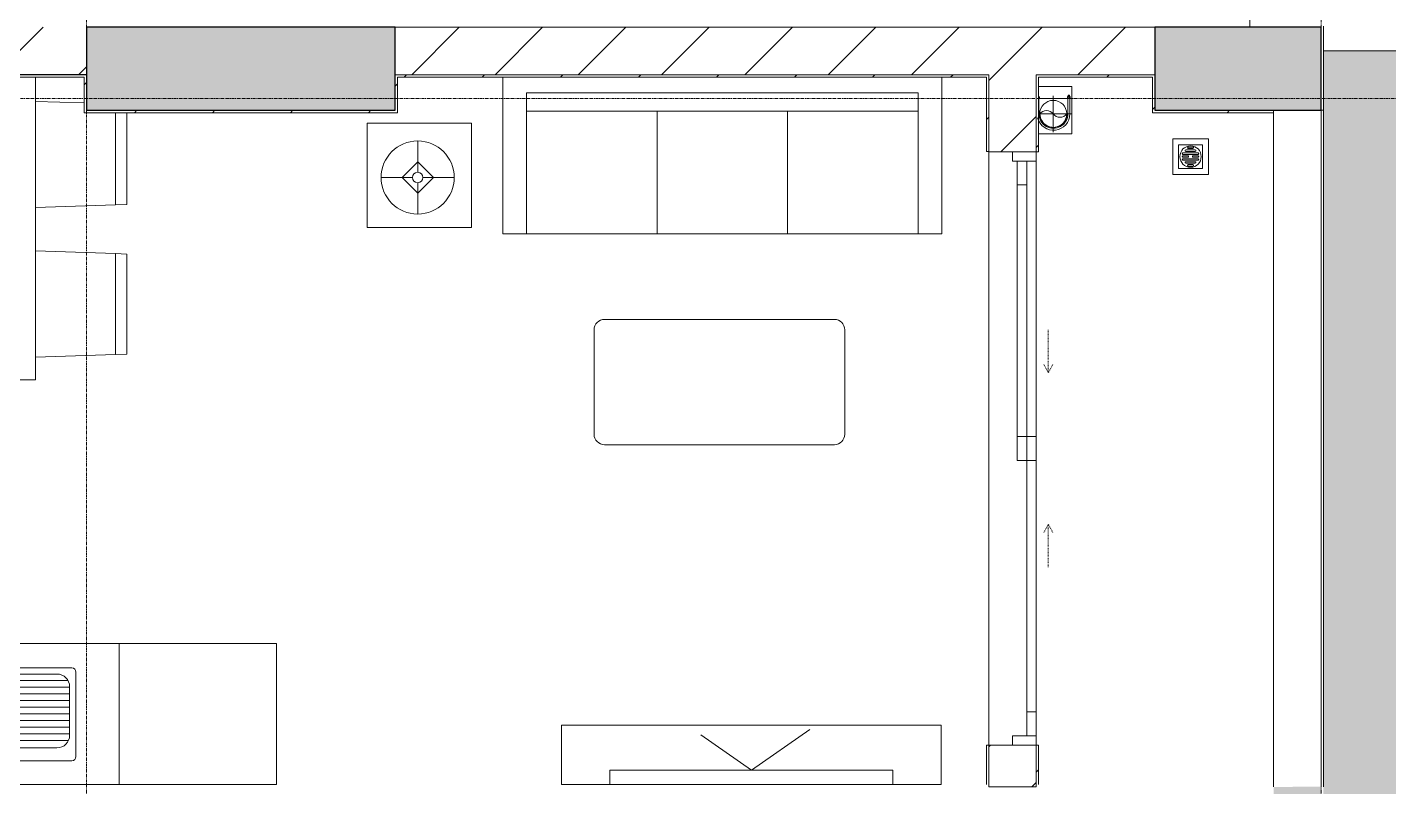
# Model space of a CAD drawing. Header units: millimetres. Extents: x 5121 to 246734, y -48180 to 129206.
# Drawn here: x 121803 to 127538, y 30637 to 33837 of the extents above; entities that cross this region are included whole.
import ezdxf

# ---------------------------------------------------------------- set-up
doc = ezdxf.new("R2010")
doc.units = ezdxf.units.MM
for name, pattern in [('Dash', [6, 3, -3]), ('Grid Line', [22.225, 12.7, -3.175, 3.175, -3.175]), ('IMPORT-CENTER _3_', [10.16, 6.35, -1.27, 1.27, -1.27])]:
    doc.linetypes.add(name, pattern=pattern)
for name, color, linetype, lineweight in [('0-1', 7, 'Continuous', 5), ('A-DOOR', 31, 'Continuous', 9), ('A-DOOR-FRAM', 31, 'Continuous', 9), ('A-DOOR-HDLN', 31, 'Dash', 9), ('A-FLOR', 192, 'Continuous', 9), ('A-FLOR-1', 50, 'Continuous', 9), ('A-FLOR-PATT', 8, 'Continuous', 9), ('A-WALL', 113, 'Continuous', 9), ('A-WALL-1', 250, 'Continuous', 18), ('A-WALL-FNSH-1', 50, 'Continuous', 9), ('A-WALL-PATT-2', 50, 'Continuous', 9), ('A-WALL-PATT-3', 111, 'Continuous', 9), ('G-IMPT', 8, 'Continuous', 9), ('G-IMPT-2', 8, 'IMPORT-CENTER _3_', 9), ('I-FURN', 30, 'Continuous', 9), ('I-FURN-1', 253, 'Continuous', 9), ('M-EQPM', 50, 'Continuous', 9), ('S-BEAM-1', 50, 'Continuous', 9), ('S-COLS-1', 7, 'Continuous', 5), ('S-COLS-2', 10, 'Continuous', 25), ('S-GRID-1', 1, 'Grid Line', 9)]:
    doc.layers.add(name, color=color, linetype=linetype, lineweight=lineweight)
pattern_1 = [(45, (0, 0), (-164.40233, 164.40233), [])]
pattern_2 = [(45, (0, 0), (-175.3625, 175.3625), [])]

# ---------------------------------------------------------------- blocks, each defined once
blk = doc.blocks.new('NCV_TKTC_KET CAU_rvt-1-TKCS_MB TỔNG THỂ TẦNG 1')
at = {"layer": 'S-COLS-1'}
for points in [[(122052.6, 33486.9), (123352.6, 33486.9), (123352.6, 33836.9), (122052.6, 33835.3), (122052.6, 33583.6)], [(126552.6, 33486.9), (127252.6, 33486.9), (127252.5, 33836.9), (126552.6, 33835.3), (126552.6, 33583.6)]]:
    blk.add_hatch(color=256, dxfattribs=at).paths.add_polyline_path(points)
at = {"layer": 'S-BEAM-1'}
blk.add_line((126952.6, 33946.9), (126952.6, 33836.9), dxfattribs=at)
at = {"layer": 'S-COLS-2'}
for p, q in [((123352.6, 33836.9), (122052.6, 33836.9)), ((122052.6, 33836.9), (122052.6, 33486.9)), ((123352.6, 33486.9), (123352.6, 33836.9)), ((127252.6, 33836.9), (126552.6, 33836.9)), ((126552.6, 33836.9), (126552.6, 33486.9)), ((127252.6, 33486.9), (127252.6, 33836.9)), ((122052.6, 33486.9), (123352.6, 33486.9)), ((126552.6, 33486.9), (127252.6, 33486.9))]:
    blk.add_line(p, q, dxfattribs=at)
blk = doc.blocks.new('HE BEP A1 - HE BEP A 2-842831-TKCS_MB TỔNG THỂ TẦNG 1')
at = {"layer": 'I-FURN'}
for p, q in [((662.4, 594.4), (0, 594.4)), ((0, 594.4), (0, 0)), ((662.4, 0), (662.4, 594.4)), ((662.4, 594.4), (3700, 594.4)), ((662.4, 0), (662.4, 594.4)), ((3700, 594.4), (3700, 0)), ((3700, 594.4), (3700, 0)), ((844.9, 120.7), (844.9, 476.9)), ((862.4, 494.4), (1706.9, 494.4)), ((1724.4, 476.9), (1724.4, 120.7)), ((2364, 483.2), (2364, 111.2)), ((3175.6, 513.2), (2394, 513.2)), ((3205.6, 483.2), (3205.6, 111.2)), ((876.4, 408.9), (1346.8, 408.9)), ((1298.3, 440.1), (924.9, 440.1)), ((1644.4, 423.2), (1459, 423.2)), ((1602.7, 313.4), (1523.8, 418.4)), ((1541.1, 452.3), (1528.6, 445.1)), ((1566.6, 443.1), (1618.1, 322.3)), ((2474.5, 410.3), (2470.1, 405.9)), ((2470.1, 405.9), (2499.2, 376.7)), ((2503.6, 381.1), (2474.5, 410.3)), ((2692.1, 413), (2663, 383.9)), ((2667.3, 379.5), (2696.5, 408.6)), ((2696.5, 408.6), (2692.1, 413)), ((2873.2, 408.6), (2877.5, 413)), ((2902.3, 379.5), (2873.2, 408.6)), ((2877.5, 413), (2906.7, 383.9)), ((3066, 381.1), (3095.1, 410.3)), ((3099.5, 405.9), (3070.4, 376.7)), ((3095.1, 410.3), (3099.5, 405.9)), ((871.5, 386.8), (871.5, 182.3)), ((871.5, 380.9), (1351.6, 380.9)), ((871.5, 352.9), (1351.6, 352.9)), ((1351.6, 182.3), (1351.6, 386.8)), ((1405.6, 369.9), (1405.6, 183.2)), ((1697.8, 183.2), (1697.8, 369.9)), ((2499.2, 376.7), (2503.6, 381.1)), ((2663, 383.9), (2667.3, 379.5)), ((2906.7, 383.9), (2902.3, 379.5)), ((3070.4, 376.7), (3066, 381.1)), ((871.5, 324.9), (1351.6, 324.9)), ((871.5, 296.9), (1351.6, 296.9)), ((1618.1, 322.3), (1602.7, 313.4)), ((871.5, 268.9), (1351.6, 268.9)), ((871.5, 240.9), (1351.6, 240.9)), ((871.5, 212.9), (1351.6, 212.9)), ((871.5, 184.9), (1351.6, 184.9)), ((2467.4, 188.3), (2496.5, 217.4)), ((2471.8, 183.9), (2467.4, 188.3)), ((2500.9, 213), (2471.8, 183.9)), ((2496.5, 217.4), (2500.9, 213)), ((2660.2, 215.8), (2664.6, 220.2)), ((2689.3, 186.7), (2660.2, 215.8)), ((2664.6, 220.2), (2693.7, 191.1)), ((2693.7, 191.1), (2689.3, 186.7)), ((2905, 220.2), (2875.9, 191.1)), ((2875.9, 191.1), (2880.3, 186.7)), ((2880.3, 186.7), (2909.4, 215.8)), ((2909.4, 215.8), (2905, 220.2)), ((3073.1, 217.4), (3068.7, 213)), ((3068.7, 213), (3097.9, 183.9)), ((3102.3, 188.3), (3073.1, 217.4)), ((3097.9, 183.9), (3102.3, 188.3)), ((877.9, 156.9), (1345.2, 156.9)), ((924.9, 128.9), (1298.3, 128.9)), ((1459, 129.9), (1644.4, 129.9)), ((2451.6, 122.3), (2451.6, 118.3)), ((2484.1, 122.3), (2451.6, 122.3)), ((2451.6, 118.3), (2484.1, 118.3)), ((2484.1, 118.3), (2484.1, 122.3)), ((3085.5, 118.3), (3085.5, 122.3)), ((3085.5, 122.3), (3118, 122.3)), ((3118, 118.3), (3085.5, 118.3)), ((3118, 122.3), (3118, 118.3)), ((1706.9, 103.2), (862.4, 103.2)), ((3175.6, 81.2), (2394, 81.2)), ((0, 0), (662.4, 0)), ((3700, 0), (662.4, 0))]:
    blk.add_line(p, q, dxfattribs=at)
for centre, radius in [((1485.9, 449.9), 17.8), ((1592.6, 449.9), 17.8), ((2581.9, 298.5), 142.6), ((2581.9, 298.5), 131.3), ((2987.7, 298.5), 142.6), ((2987.7, 298.5), 131.3), ((2581.9, 298.5), 87.2), ((2987.7, 298.5), 87.2), ((1552.8, 316.6), 22.2), ((2581.9, 298.5), 43.6), ((2581.9, 298.5), 30.9), ((2987.7, 298.5), 43.6), ((2987.7, 298.5), 30.9)]:
    blk.add_circle(centre, radius, dxfattribs=at)
for centre, radius, start, end in [((862.4, 476.9), 17.5, 90, 180), ((1706.9, 476.9), 17.5, 0, 90), ((2394, 483.2), 30, 90, 180), ((3175.6, 483.2), 30, 360, 90), ((924.9, 386.8), 53.3, 90, 180), ((1298.3, 386.8), 53.3, 360, 90), ((1459, 369.9), 53.3, 90, 180), ((1537.5, 429.7), 17.8, 119.9521, 219.46175), ((1549.9, 436.9), 17.8, 20.53791, 119.9521), ((1644.4, 369.9), 53.3, 360, 90), ((924.9, 182.3), 53.3, 180, 270), ((1298.3, 182.3), 53.3, 270, 360), ((1459, 183.2), 53.3, 180, 270), ((1644.4, 183.2), 53.3, 270, 360), ((862.4, 120.7), 17.5, 180, 270), ((1706.9, 120.7), 17.5, 270, 360), ((2485.1, 120.7), 33.5, 163.94189, 180), ((2485.1, 120.7), 33.5, 180, 196.05811), ((2476.6, 123.1), 24.7, 145.20397, 163.94189), ((2467.8, 120.3), 11.6, 9.9102, 170.0898), ((2467.8, 120.3), 11.6, 189.71775, 350.28225), ((2471.3, 126.9), 18.1, 120.79762, 145.20397), ((2467.9, 132.6), 11.5, 90, 120.79762), ((2467.9, 132.6), 11.5, 59.20238, 90), ((2464.5, 126.9), 18.1, 34.79603, 59.20238), ((2459.1, 123.1), 24.7, 16.05811, 34.79603), ((2450.6, 120.7), 33.5, 0, 16.05811), ((2450.6, 120.7), 33.5, 343.94189, 0), ((3119, 120.7), 33.5, 163.94189, 180), ((3119, 120.7), 33.5, 180, 196.05811), ((3110.5, 123.1), 24.7, 145.20397, 163.94189), ((3105.2, 126.9), 18.1, 120.79762, 145.20397), ((3101.8, 120.3), 11.6, 9.9102, 170.0898), ((3101.8, 120.3), 11.6, 189.71775, 350.28225), ((3101.8, 132.6), 11.5, 90, 120.79762), ((3101.8, 132.6), 11.5, 59.20238, 90), ((3098.4, 126.9), 18.1, 34.79603, 59.20238), ((3093, 123.1), 24.7, 16.05811, 34.79603), ((3084.5, 120.7), 33.5, 0, 16.05811), ((3084.5, 120.7), 33.5, 343.94189, 0), ((2394, 111.2), 30, 180, 270), ((2476.6, 118.2), 24.7, 196.05811, 214.79603), ((2471.3, 114.5), 18.1, 214.79603, 239.20238), ((2467.9, 108.8), 11.5, 239.20238, 270), ((2467.9, 108.8), 11.5, 270, 300.79762), ((2464.5, 114.5), 18.1, 300.79762, 325.20397), ((2459.1, 118.2), 24.7, 325.20397, 343.94189), ((3110.5, 118.2), 24.7, 196.05811, 214.79603), ((3105.2, 114.5), 18.1, 214.79603, 239.20238), ((3101.8, 108.8), 11.5, 239.20238, 270), ((3101.8, 108.8), 11.5, 270, 300.79762), ((3098.4, 114.5), 18.1, 300.79762, 325.20397), ((3093, 118.2), 24.7, 325.20397, 343.94189), ((3175.6, 111.2), 30, 270, 0)]:
    blk.add_arc(centre, radius, start, end, dxfattribs=at)
at = {"layer": 'I-FURN-1'}
for p, q in [((3700, 594.4), (0, 594.4)), ((0, 594.4), (0, 0)), ((3700, 0), (3700, 594.4)), ((0, 0), (3700, 0))]:
    blk.add_line(p, q, dxfattribs=at)
blk = doc.blocks.new('LOBBY_SOFA_1 - LOBBY_SOFA_1-850634-TKCS_MB TỔNG THỂ TẦNG 1')
at = {"layer": 'I-FURN'}
for p, q in [((-2556, 0), (-2556, -660)), ((-708, -660), (-708, 0)), ((-2457, -66), (-2457, -660)), ((-807, -66), (-2457, -66)), ((-807, -660), (-807, -66)), ((-807, -143), (-2457, -143)), ((-1907, -143), (-1907, -660)), ((-1357, -143), (-1357, -660)), ((-3128.2, -193.5), (-2688.2, -193.5)), ((-3128.2, -633.5), (-3128.2, -193.5)), ((-2688.2, -193.5), (-2688.2, -633.5)), ((-2915.4, -269), (-2915.4, -401)), ((-2915.4, -357), (-2981.4, -423)), ((-2849.4, -423), (-2915.4, -357)), ((-2937.4, -423), (-3069.4, -423)), ((-2981.4, -423), (-2915.4, -489)), ((-2915.4, -489), (-2849.4, -423)), ((-2915.4, -445), (-2915.4, -577)), ((-2893.4, -423), (-2761.4, -423)), ((-2688.2, -633.5), (-3128.2, -633.5)), ((-2556, -660), (-708, -660)), ((-1160.3, -1020.5), (-2128.3, -1020.5)), ((-2172.3, -1064.5), (-2172.3, -1504.5)), ((-1116.3, -1504.5), (-1116.3, -1064.5)), ((-2128.3, -1548.5), (-1160.3, -1548.5))]:
    blk.add_line(p, q, dxfattribs=at)
for radius in [154, 22]:
    blk.add_circle((-2915.4, -423), radius, dxfattribs=at)
for centre, start, end in [((-2128.3, -1064.5), 90, 180), ((-1160.3, -1064.5), 0, 90), ((-2128.3, -1504.5), 180, 270), ((-1160.3, -1504.5), 270, 0)]:
    blk.add_arc(centre, 44, start, end, dxfattribs=at)
at = {"layer": 'I-FURN-1'}
for p, q in [((-2556, 0), (-2556, -660)), ((-708, -660), (-708, 0)), ((-2688.2, -193.5), (-3128.2, -193.5)), ((-3128.2, -193.5), (-3128.2, -633.5)), ((-2688.2, -633.5), (-2688.2, -193.5)), ((-3128.2, -633.5), (-2688.2, -633.5)), ((-2556, -660), (-708, -660)), ((-1160.3, -1020.5), (-2128.3, -1020.5)), ((-2172.3, -1064.5), (-2172.3, -1504.5)), ((-1116.3, -1504.5), (-1116.3, -1064.5)), ((-2128.3, -1548.5), (-1160.3, -1548.5))]:
    blk.add_line(p, q, dxfattribs=at)
for centre, start, end in [((-2128.3, -1064.5), 90, 180), ((-1160.3, -1064.5), 0, 90), ((-2128.3, -1504.5), 180, 270), ((-1160.3, -1504.5), 270, 0)]:
    blk.add_arc(centre, 44, start, end, dxfattribs=at)
blk = doc.blocks.new('RES_BAN AN 1 - RES_BAN AN 1-V120-TKCS_MB TỔNG THỂ TẦNG 1')
at = {"layer": 'I-FURN-1'}
for p, q in [((-425, 1275), (425, 1275)), ((-425, 0), (-425, 1275)), ((425, 1275), (425, 0)), ((-761.9, 1168.8), (-809.6, 1167.2)), ((-809.6, 1167.2), (-809.6, 745.3)), ((-425, 1180), (-761.9, 1168.8)), ((-761.9, 1168.8), (-761.9, 743.8)), ((-761.9, 743.8), (-761.9, 1168.8)), ((-425, 732.5), (-425, 1180)), ((425, 1180), (761.9, 1168.8)), ((425, 732.5), (425, 1180)), ((761.9, 1168.8), (761.9, 743.8)), ((761.9, 1168.8), (761.9, 743.8)), ((809.6, 1167.2), (761.9, 1168.8)), ((809.6, 745.3), (809.6, 1167.2)), ((-809.6, 745.3), (-761.9, 743.8)), ((-761.9, 743.8), (-425, 732.5)), ((761.9, 743.8), (425, 732.5)), ((761.9, 743.8), (809.6, 745.3)), ((-809.6, 536.9), (-761.9, 538.5)), ((-809.6, 150), (-809.6, 536.9)), ((-425, 549.7), (-761.9, 538.5)), ((-761.9, 538.5), (-761.9, 150)), ((-761.9, 538.5), (-761.9, 150)), ((-425, 102.3), (-425, 549.7)), ((425, 549.7), (761.9, 538.5)), ((425, 102.3), (425, 549.7)), ((761.9, 538.5), (761.9, 113.5)), ((761.9, 538.5), (809.6, 536.9)), ((761.9, 113.5), (761.9, 538.5)), ((809.6, 536.9), (809.6, 115.1)), ((809.6, 115.1), (761.9, 113.5)), ((-630, 109.1), (-425, 102.3)), ((761.9, 113.5), (425, 102.3))]:
    blk.add_line(p, q, dxfattribs=at)
blk = doc.blocks.new('RES_BAN AN - RES_BAN AN-V101-TKCS_MB TỔNG THỂ TẦNG 1')
at = {"layer": 'I-FURN-1'}
for p, q in [((1600, 0), (0, 0)), ((0, 0), (0, -250)), ((1600, -250), (1600, 0)), ((0, -250), (1600, -250))]:
    blk.add_line(p, q, dxfattribs=at)
blk = doc.blocks.new('KE TIVI-2 - KE TIVI-2-V102-TKCS_MB TỔNG THỂ TẦNG 1')
at = {"layer": 'I-FURN-1'}
for p, q in [((-595.6, 0), (-595.6, -60)), ((595.6, 0), (-595.6, 0)), ((595.6, -60), (595.6, 0)), ((-595.6, -60), (595.6, -60)), ((0, -60), (-245.7, -232.1)), ((213, -209.1), (0, -60))]:
    blk.add_line(p, q, dxfattribs=at)
blk = doc.blocks.new('NCV_TKTC_TANG 1_rvt-1-TKCS_MB TỔNG THỂ TẦNG 1')
at = {"layer": 'A-WALL-PATT-2'}
h = blk.add_hatch(dxfattribs=at)
h.set_pattern_fill('FP_10', color=256, style=0, pattern_type=2)
h.set_pattern_definition(pattern_1)
h.paths.add_polyline_path([(121048, 33626.9), (122042.6, 33626.9), (122042.6, 33636.9), (119062.6, 33636.4), (119062.6, 33626.9), (120987.6, 33626.9)])
h = blk.add_hatch(dxfattribs=at)
h.set_pattern_fill('FP_10', color=256, style=0, pattern_type=2)
h.set_pattern_definition(pattern_1)
h.paths.add_polyline_path([(122042.6, 33486.9), (122052.6, 33486.9), (122052.6, 33636.9), (122042.6, 33636.9), (122042.6, 33487.4)])
h = blk.add_hatch(dxfattribs=at)
h.set_pattern_fill('FP_10', color=256, style=0, pattern_type=2)
h.set_pattern_definition(pattern_1)
h.paths.add_polyline_path([(123852.6, 33626.9), (125852.6, 33626.9), (125852.6, 33636.9), (123352.6, 33636.9), (123352.6, 33626.9), (123806.5, 33626.9)])
h = blk.add_hatch(dxfattribs=at)
h.set_pattern_fill('FP_10', color=256, style=0, pattern_type=2)
h.set_pattern_definition(pattern_1)
h.paths.add_polyline_path([(123352.6, 33476.9), (123362.6, 33476.9), (123362.6, 33626.9), (123352.6, 33626.9), (123352.6, 33486.9)])
h = blk.add_hatch(dxfattribs=at)
h.set_pattern_fill('FP_10', color=256, style=0, pattern_type=2)
h.set_pattern_definition(pattern_1)
h.paths.add_polyline_path([(125842.6, 30646.9), (125852.6, 30646.9), (125852.6, 30813.1), (125842.6, 30811.9)])
h.paths.add_polyline_path([(125842.6, 33313.1), (125852.6, 33313.1), (125852.6, 33626.9), (125842.6, 33626.9), (125842.6, 33583.6)])
h = blk.add_hatch(dxfattribs=at)
h.set_pattern_fill('FP_10', color=256, style=0, pattern_type=2)
h.set_pattern_definition(pattern_1)
h.paths.add_polyline_path([(126062.6, 30646.9), (126062.6, 30812.4), (126052.6, 30811.9), (126052.6, 30646.9)])
h.paths.add_polyline_path([(126052.6, 33312.4), (126062.6, 33312.4), (126062.6, 33636.9), (126052.6, 33636.9), (126052.6, 33583.6)])
h = blk.add_hatch(dxfattribs=at)
h.set_pattern_fill('FP_10', color=256, style=0, pattern_type=2)
h.set_pattern_definition(pattern_1)
h.paths.add_polyline_path([(126062.6, 33626.9), (126552.6, 33626.9), (126552.6, 33636.9), (126062.6, 33636.9)])
h = blk.add_hatch(dxfattribs=at)
h.set_pattern_fill('FP_10', color=256, style=0, pattern_type=2)
h.set_pattern_definition(pattern_1)
h.paths.add_polyline_path([(126542.6, 33486.9), (126552.6, 33486.9), (126552.6, 33626.9), (126542.6, 33626.9), (126542.6, 33583.6)])
h = blk.add_hatch(dxfattribs=at)
h.set_pattern_fill('FP_10', color=256, style=0, pattern_type=2)
h.set_pattern_definition(pattern_1)
h.paths.add_polyline_path([(122052.6, 33476.9), (123352.6, 33476.9), (123352.6, 33486.9), (122042.6, 33486.9), (122042.6, 33476.9)])
h = blk.add_hatch(dxfattribs=at)
h.set_pattern_fill('FP_10', color=256, style=0, pattern_type=2)
h.set_pattern_definition(pattern_1)
h.paths.add_polyline_path([(127052.6, 33476.9), (127052.6, 33486.9), (126542.6, 33486.9), (126542.6, 33476.9), (126759.3, 33476.9)])
at = {"layer": 'A-FLOR-1'}
for p, q in [((125852.6, 30813.1), (125852.6, 33312.4)), ((125852.6, 33312.4), (125852.6, 30813.1)), ((126052.6, 32112.4), (126052.6, 33272.4)), ((125852.6, 30813.1), (125952.6, 30813.1))]:
    blk.add_line(p, q, dxfattribs=at)
at = {"layer": 'A-WALL-1'}
for p, q in [((122042.6, 33636.9), (119062.6, 33636.9)), ((119062.6, 33626.9), (122042.6, 33626.9)), ((122052.6, 33636.9), (122042.6, 33636.9)), ((122042.6, 33626.9), (122042.6, 33486.9)), ((122052.6, 33486.9), (122052.6, 33636.9)), ((125852.6, 33636.9), (123352.6, 33636.9)), ((123352.6, 33636.9), (123352.6, 33626.9)), ((123352.6, 33626.9), (123352.6, 33486.9)), ((123362.6, 33626.9), (125842.6, 33626.9)), ((123362.6, 33476.9), (123362.6, 33626.9)), ((125842.6, 33626.9), (125842.6, 33313.1)), ((125852.6, 33626.9), (125852.6, 33636.9)), ((125852.6, 33313.1), (125852.6, 33626.9)), ((126062.6, 33636.9), (126052.6, 33636.9)), ((126052.6, 33636.9), (126052.6, 33312.4)), ((126552.6, 33636.9), (126062.6, 33636.9)), ((126062.6, 33312.4), (126062.6, 33626.9)), ((126062.6, 33626.9), (126542.6, 33626.9)), ((126542.6, 33626.9), (126542.6, 33486.9)), ((126552.6, 33626.9), (126552.6, 33636.9)), ((126552.6, 33486.9), (126552.6, 33626.9)), ((122042.6, 33486.9), (122042.6, 33476.9)), ((122042.6, 33476.9), (123352.6, 33476.9)), ((123352.6, 33486.9), (122052.6, 33486.9)), ((123352.6, 33476.9), (123362.6, 33476.9)), ((126542.6, 33486.9), (126542.6, 33476.9)), ((126542.6, 33476.9), (127052.6, 33476.9)), ((127052.6, 33486.9), (126552.6, 33486.9)), ((127052.6, 33476.9), (127052.6, 33486.9)), ((125842.6, 33313.1), (125852.6, 33313.1)), ((126052.6, 33312.4), (126062.6, 33312.4)), ((125852.6, 30813.1), (125842.6, 30813.1)), ((125842.6, 30813.1), (125842.6, 30646.9)), ((125852.6, 30646.9), (125852.6, 30813.1)), ((126062.6, 30812.4), (126052.6, 30812.4)), ((126052.6, 30812.4), (126052.6, 30646.9)), ((126062.6, 30646.9), (126062.6, 30812.4))]:
    blk.add_line(p, q, dxfattribs=at)
at = {"layer": 'I-FURN-1', "rotation": 180}
for name, p in [('RES_BAN AN 1 - RES_BAN AN 1-V120-TKCS_MB TỔNG THỂ TẦNG 1', (121412.6, 33626.9)), ('HE BEP A1 - HE BEP A 2-842831-TKCS_MB TỔNG THỂ TẦNG 1', (122852.6, 31241.3)), ('RES_BAN AN - RES_BAN AN-V101-TKCS_MB TỔNG THỂ TẦNG 1', (125652.9, 30646.9)), ('KE TIVI-2 - KE TIVI-2-V102-TKCS_MB TỔNG THỂ TẦNG 1', (124852.9, 30646.9))]:
    blk.add_blockref(name, p, dxfattribs=at)
at = {"layer": 'I-FURN-1'}
blk.add_blockref('LOBBY_SOFA_1 - LOBBY_SOFA_1-850634-TKCS_MB TỔNG THỂ TẦNG 1', (126362.6, 33626.9), dxfattribs=at)
blk = doc.blocks.new('TKTC_XREF_251221_MB TANG 1 - TKTC_XREF_260130_MB TANG 1_dwg_THU NUOC - THU NUOC-444531-TKCS_MB TẦNG 1-4202124-TKCS_MB TỔNG THỂ TẦNG 1')
at = {"layer": 'M-EQPM'}
for p, q in [((-23.3, 10.8), (40.9, 10.8)), ((40.9, 4.8), (-23.3, 4.8)), ((-11, 23.3), (28.5, 23.3)), ((28.5, 17.3), (-11, 17.3)), ((-1.1, 35.6), (18.5, 35.6)), ((18.5, 29.6), (-1.1, 29.6)), ((-23.3, -13.6), (40.9, -13.6)), ((40.9, -19.6), (-23.3, -19.6)), ((-11, -26.1), (28.5, -26.1)), ((28.5, -32.1), (-11, -32.1)), ((-1.1, -38.5), (18.5, -38.5)), ((18.5, -44.5), (-1.1, -44.5))]:
    blk.add_line(p, q, dxfattribs=at)
at = {"layer": 'M-EQPM', "flags": 128}
for points in [[(83.7, -79.4), (83.7, 70.6), (-66.3, 70.6), (-66.3, -79.4)], [(58.7, -54.4), (58.7, 45.6), (-41.3, 45.6), (-41.3, -54.4)]]:
    blk.add_lwpolyline(points, close=True, dxfattribs=at)
for points in [[(-23.3, -1.2), (0.7, -1.2), (0.7, -7.2), (-23.3, -7.2)], [(40.9, -7.2), (16.7, -7.2), (16.7, -1.2), (40.9, -1.2)]]:
    blk.add_lwpolyline(points, dxfattribs=at)
at = {"layer": 'M-EQPM'}
for centre, radius, start, end in [((8.7, -4.4), 45, 360, 180), ((8.7, -4.4), 45, 360, 180), ((-23.3, 7.8), 3, 90, 270), ((-11, 20.3), 3, 90, 270), ((-1.1, 32.6), 3, 90, 270), ((18.5, 32.6), 3, 270, 90), ((28.5, 20.3), 3, 270, 90), ((40.9, 7.8), 3, 270, 90), ((8.7, -4.4), 45, 180, 360), ((8.7, -4.4), 45, 180, 360), ((-23.3, -4.2), 3, 90, 270), ((-23.3, -16.6), 3, 90, 270), ((-11, -29.1), 3, 90, 270), ((-1.1, -41.5), 3, 90, 270), ((18.5, -41.5), 3, 270, 90), ((28.5, -29.1), 3, 270, 90), ((40.9, -4.2), 3, 270, 90), ((40.9, -16.6), 3, 270, 90)]:
    blk.add_arc(centre, radius, start, end, dxfattribs=at)
blk = doc.blocks.new('TKTC_XREF_251221_MB TANG 1 - TKTC_XREF_260130_MB TANG 1_dwg_CUM U_DN100-V242-TKCS_MB TỔNG THỂ TẦNG 1')
at = {"layer": 'G-IMPT'}
blk.add_hatch(color=256, dxfattribs=at).paths.add_polyline_path([(61, 0), (53.7, -28.5), (45.3, -40.3), (35, -49.4), (20.4, -57), (15.8, -58.9), (0, -58.9), (0, -57), (20.1, -52.8), (36.6, -43.1), (47.8, -30.5), (54.6, -15.8), (55.1, -14.8), (56.6, 3.2), (54.6, 15.8), (43.1, 36.6), (30.5, 47.8), (15.8, 54.6), (14.8, 55.1), (0, 58.9), (0, 61), (25.1, 55.1), (35, 49.4), (49.4, 35), (55.1, 25.1), (60.6, 3.2)])
for p, q in [((-78.1, 62.4), (-72.7, 62.4)), ((-66.9, 62.1), (-71.7, 62.1)), ((-71.7, 59.2), (-66.9, 59.2)), ((-79.1, -63.4), (-79.1, -66.6)), ((-76.6, -63.4), (-76.6, -66.6)), ((-74.6, -63.4), (-74.6, -66.6)), ((-72.7, -60.7), (-72.7, -69.3)), ((-66.9, -62.1), (-71.7, -62.1)), ((-66.9, -67.9), (-71.7, -67.9)), ((-65, -69), (0, -69))]:
    blk.add_line(p, q, dxfattribs=at)
at = {"layer": 'G-IMPT', "flags": 128}
for points in [[(-65, 62.7), (-65, 57.3), (-66.9, 57.3), (-66.9, 59.2)], [(-65, 61), (0, 61), (0, 57)], [(-66.9, -59.2), (-66.9, -57.3), (-65, -57.3), (-65, -72.7), (-66.9, -72.7), (-66.9, -70.8)], [(-65, -61), (0, -61), (0, -57)], [(-72.7, -62.4), (-78.1, -62.4), (-78.1, -67.6), (-72.7, -67.6)], [(-71.7, -70.8), (-66.9, -70.8), (-66.9, -59.2), (-71.7, -59.2)]]:
    blk.add_lwpolyline(points, dxfattribs=at)
at = {"layer": 'G-IMPT'}
for centre, radius, start, end in [((-71.1, 60.7), 1.56, 112.61986, 247.38014), ((0, 0), 69, 270, 76.07478), ((0, 0), 61, 270, 90), ((0, 0), 57, 270, 90), ((-78.1, -63.4), 0.96, 90, 180), ((-78.1, -66.6), 0.96, 180, 270), ((-71.1, -60.7), 1.56, 112.61986, 247.38014), ((-67.9, -65), 4.8, 143.1301, 216.8699), ((-71.1, -69.3), 1.56, 112.61986, 247.38014)]:
    blk.add_arc(centre, radius, start, end, dxfattribs=at)
blk = doc.blocks.new('TKTC_XREF_251221_MB TANG 1 - TKTC_XREF_260130_MB TANG 1_dwg_$cc-V243-TKCS_MB TỔNG THỂ TẦNG 1')
at = {"layer": 'G-IMPT'}
blk.add_circle((0, 0), 0.5, dxfattribs=at)
for centre, radius, start, end in [((0, 0), 0.5, 90, 270), ((0.188, 0.25), 0.313, 126.8699, 233.1301), ((-0.188, -0.25), 0.313, 306.8699, 53.1301)]:
    blk.add_arc(centre, radius, start, end, dxfattribs=at)
at = {"layer": 'G-IMPT-2'}
for p, q in [((0, -0.543), (0, 0.673)), ((-0.673, 0), (0.673, 0))]:
    blk.add_line(p, q, dxfattribs=at)
blk = doc.blocks.new('TKTC_XREF_251221_MB TANG 1 - TKTC_XREF_260130_MB TANG 1_dwg-4202109-TKCS_MB TỔNG THỂ TẦNG 1')
at = {"layer": 'G-IMPT'}
blk.add_line((-77089.1, -367759.8), (-76948.4, -367759.8), dxfattribs=at)
at = {"layer": 'G-IMPT', "flags": 128}
for points in [[(-76948.4, -367759.5), (-76948.7, -367809.5), (-77089.1, -367809.5)], [(-77089.1, -367959.3), (-76948.6, -367959.3), (-76948.6, -367809.7), (-77089.1, -367809.7)]]:
    blk.add_lwpolyline(points, dxfattribs=at)
at = {"extrusion": (0, 0, -1)}
for name, p, xscale, yscale, zscale, rotation in [('TKTC_XREF_251221_MB TANG 1 - TKTC_XREF_260130_MB TANG 1_dwg_CUM U_DN100-V242-TKCS_MB TỔNG THỂ TẦNG 1', (77026.5, -367874.6), 0.9975000000000006, 0.9975000000000006, -0.9975000000000006, 270.0009913382947), ('TKTC_XREF_251221_MB TANG 1 - TKTC_XREF_260130_MB TANG 1_dwg_$cc-V243-TKCS_MB TỔNG THỂ TẦNG 1', (77027.4, -367874.6), 113.7150000000073, 113.7150000000073, -113.7150000000073, 89.99900866374671)]:
    blk.add_blockref(name, p, dxfattribs=dict(at, xscale=xscale, yscale=yscale, zscale=zscale, rotation=rotation))
at = {"extrusion": (0, 0, -1), "zscale": -1}
blk.add_blockref('TKTC_XREF_251221_MB TANG 1 - TKTC_XREF_260130_MB TANG 1_dwg_THU NUOC - THU NUOC-444531-TKCS_MB TẦNG 1-4202124-TKCS_MB TỔNG THỂ TẦNG 1', (76440.3, -368050), dxfattribs=at)
blk = doc.blocks.new('TKTC_XREF_251221_MB TANG 1 - TKTC_XREF_251221_MB TANG 1-2038492-TKCS_MB TỔNG THỂ TẦNG 1')
blk.add_blockref('TKTC_XREF_251221_MB TANG 1 - TKTC_XREF_260130_MB TANG 1_dwg-4202109-TKCS_MB TỔNG THỂ TẦNG 1', (169499.1, 384109.7))
blk = doc.blocks.new('DEG_02-DEG_03 - DEG_02-2500x2400mm-CỬA ĐI 02 CÁNH TRƯỢT-841416-TKCS_MB TỔNG THỂ TẦNG 1')
at = {"layer": 'A-DOOR'}
for p, q in [((-50, -60), (-50, -20)), ((-50, -20), (50, -20)), ((50, -20), (50, -60)), ((1110, -20), (50, -20)), ((1110, -60), (1110, -20)), ((1110, -20), (1210, -20)), ((1210, -20), (1210, -60)), ((-1210, -100), (-1210, -60)), ((-1210, -60), (-1110, -60)), ((-1110, -100), (-1210, -100)), ((-1110, -60), (-1110, -100)), ((-50, -60), (-1110, -60)), ((-1110, -100), (-50, -100)), ((50, -60), (-50, -60)), ((-50, -100), (-50, -60)), ((-50, -60), (50, -60)), ((50, -100), (-50, -100)), ((50, -60), (1110, -60)), ((50, -60), (50, -100)), ((1210, -60), (1110, -60))]:
    blk.add_line(p, q, dxfattribs=at)
at = {"layer": 'A-DOOR-FRAM'}
for p, q in [((-1250, 0), (-1210, 0)), ((-1250, -100), (-1250, 0)), ((-1210, 0), (-1210, -100)), ((1210, -100), (1210, 0)), ((1210, 0), (1250, 0)), ((1250, 0), (1250, -100)), ((-1210, -100), (-1250, -100)), ((1250, -100), (1210, -100))]:
    blk.add_line(p, q, dxfattribs=at)
at = {"layer": 'A-DOOR-HDLN'}
for p, q in [((-500.4, -151.1), (-320.4, -151.1)), ((-320.4, -151.1), (-355, -131.1)), ((-320.4, -151.1), (-355, -171.1)), ((320.4, -151.1), (355, -131.1)), ((320.4, -151.1), (355, -171.1)), ((500.4, -151.1), (320.4, -151.1))]:
    blk.add_line(p, q, dxfattribs=at)

msp = doc.modelspace()

# ---------------------------------------------------------------- hatches: boundary and pattern name
at = {"layer": 'A-FLOR-PATT'}
h = msp.add_hatch(dxfattribs=at)
h.set_pattern_fill('FP_23', color=256, style=0, pattern_type=2)
h.set_pattern_definition([(0, (236.2, 15.75), (787.4, 787.4), [118.11, -23.622, 31.496, -23.622, -590.55]), (0, (236.2, 15.75), (787.4, 787.4), [-196.85, 118.11, -472.44]), (0, (196.85, 39.4), (787.4, 787.4), [78.74, -59.055, 118.11, -59.055, -472.44]), (0, (196.85, 39.4), (787.4, 787.4), [-314.96, 78.74, -393.7]), (0, (472.44, 354.3), (787.4, 787.4), [98.425, -39.37, 98.425, -551.18]), (0, (78.74, 511.8), (787.4, 787.4), [39.37, -78.74, 39.37, -629.92]), (90, (157.5, 511.8), (-787.4, 787.4), [70.866, -716.534]), (90, (393.7, 39.4), (-787.4, 787.4), [78.74, -708.66]), (90, (590.55, 354.3), (-787.4, 787.4), [78.74, -708.66]), (45, (496.06, 31.5), (0, 787.4002), [78.74, -1034.812]), (135, (291.34, 31.5), (-787.4002, 6e-14), [78.74, -1034.812]), (63.435, (472.44, 35.43), (-0.0007, 787.4), [78.74, -1681.94]), (75.964, (433.07, 39.37), (-0.00383, 787.3999), [78.74, -3167.793]), (75.964, (629.92, 354.33), (-0.00383, 787.3999), [62.992, -3183.541]), (75.964, (173.23, 511.81), (-0.00383, 787.3999), [55.118, -3191.415]), (104.036, (354.33, 39.37), (0.00383, 787.3999), [78.74, -3167.793]), (104.036, (551.18, 354.33), (0.00383, 787.3999), [62.992, -3183.541]), (104.036, (141.73, 511.81), (0.00383, 787.3999), [55.118, -3191.415]), (116.565, (314.96, 35.43), (0.0007, 787.4), [78.74, -1681.939])])
h.paths.add_polyline_path([(127252.6, 17346.9), (128812.2, 17347.5), (128913.1, 17354.5), (129012.7, 17373), (129116.8, 17405.7), (129208.7, 17446.6), (129291.6, 17495), (129356.5, 17541.1), (129431, 17607.6), (129513.7, 17704.9), (129555.2, 17763.4), (129603.5, 17850.8), (129648.4, 17966.1), (129669.3, 18038.9), (129686.7, 18149), (129691.6, 18300.2), (129691.6, 33727.4), (128462.6, 33727.4), (128462.6, 33737.4), (127262.6, 33737.4), (127262.6, 27336.9), (127252.6, 27336.9), (127252.6, 25711.9), (127262.6, 25711.9), (127262.6, 19136.9), (127252.6, 19136.9), (127252.6, 17596.9), (127262.6, 17596.9), (127262.6, 17586.9), (127252.6, 17586.9), (127252.6, 17536.9)])
h.paths.add_polyline_path([(127262.6, 37137.4), (129701.6, 37137.4), (129701.6, 40386.3), (129693.8, 40471.7), (129671.1, 40555.4), (129647.1, 40613.3), (129606.1, 40680.2), (129555.2, 40739.9), (129495.5, 40790.8), (129409.4, 40839.8), (129356.1, 40861.9), (129279.8, 40880.2), (129201.6, 40886.3), (128501.6, 40886.3), (128501.6, 61586.3), (129208.7, 61586.9), (129287, 61594.2), (129370.7, 61616.8), (129428.6, 61640.8), (129495.5, 61681.8), (129555.2, 61732.8), (129606.1, 61792.4), (129650.4, 61867.2), (129677.2, 61931.8), (129695.5, 62008.1), (129701.6, 62086.3), (129701.6, 74336.9), (129695.3, 74585.1), (129676.5, 74832.7), (129645.1, 75078.9), (129586.3, 75387.9), (129545.2, 75565.1), (129460.7, 75851.2), (129396.6, 76038.7), (129304.5, 76269.3), (129175.1, 76544.2), (129085.9, 76714.9), (128959, 76930.4), (128817.7, 77143.9), (128666.7, 77348.2), (128501.6, 77548.5), (128337.2, 77728.8), (128131.6, 77930), (127973.6, 78071), (127766.6, 78236.9), (127579.5, 78372.8), (127348.8, 78521.6), (127154.9, 78634.2), (126896.1, 78765.3), (126668.6, 78865.9), (126486.1, 78937.9), (126253.1, 79016.6), (126016.5, 79083.6), (125777.1, 79138.6), (125535.3, 79181.5), (125291.7, 79212.2), (125047, 79230.7), (124801.6, 79236.9), (118352.6, 79236.9), (118352.6, 78636.9), (118652.6, 78636.9), (118652.6, 78246.9), (122742.5, 78246.9), (122742.5, 78236.9), (122752.5, 78236.9), (122752.6, 79046.9), (125162.5, 79046.9), (125162.5, 79036.9), (125152.5, 79036.9), (125152.5, 78236.9), (125162.5, 78236.9), (125162.9, 78246.9), (127252.6, 78246.9), (127252.6, 76536.9), (127262.6, 76536.9), (127262.6, 69762.3), (127252.6, 69761.9), (127252.6, 68136.9), (127262.1, 68136.9), (127262.6, 61561.9), (127252.6, 61561.9), (127252.6, 56842.4), (127262.6, 56842.4), (127262.6, 53361.9), (127252.6, 53361.9), (127252.6, 51736.9), (127262.6, 51736.9), (127262.6, 45161.9), (127252.6, 45161.9), (127252.6, 43536.9), (127262.6, 43536.9), (127262.6, 37150.6)])
h.paths.add_polyline_path([(114552.6, 78246.9), (114552.6, 78636.9), (114852.6, 78639), (114852.6, 79318.2), (100282.9, 79315.8), (100172.4, 79311.5), (99993.1, 79291.8), (99836.3, 79264.3), (99668, 79222.6), (99489.3, 79163.9), (99325.3, 79096.7), (99184.5, 79028.3), (99012.1, 78927.4), (98855.2, 78818.7), (98723.2, 78712.8), (98623, 78622.9), (98493.2, 78488.3), (98392, 78369), (98301.8, 78246.9), (114542.6, 78246.9)])
at = {"layer": 'A-WALL-PATT-3'}
h = msp.add_hatch(dxfattribs=at)
h.set_pattern_fill('FP_1', color=256, style=0, pattern_type=2)
h.set_pattern_definition(pattern_2)
h.paths.add_polyline_path([(121961.4, 33637.4), (122052.6, 33637.4), (122052.5, 33837.4), (119052.6, 33836.9), (119052.6, 33637.4), (121902.6, 33637.4)])
h = msp.add_hatch(dxfattribs=at)
h.set_pattern_fill('FP_1', color=256, style=0, pattern_type=2)
h.set_pattern_definition(pattern_2)
h.paths.add_polyline_path([(123352.6, 33636.9), (126552.6, 33636.9), (126552.6, 33836.9), (123352.6, 33835.3)])
h = msp.add_hatch(dxfattribs=at)
h.set_pattern_fill('FP_1', color=256, style=0, pattern_type=2)
h.set_pattern_definition(pattern_2)
h.paths.add_polyline_path([(125852.6, 30637.5), (126052.6, 30637.5), (126052.6, 30812.4), (125852.6, 30811.9)])
h.paths.add_polyline_path([(125852.6, 33312.4), (126052.6, 33313.1), (126052.6, 33636.9), (125852.6, 33636.9), (125852.6, 33313.1)])
at = {"layer": 'S-COLS-1'}
msp.add_hatch(color=256, dxfattribs=at).paths.add_polyline_path([(127252.5, 30437.4), (127252.6, 30437.4), (127252.5, 30637.4), (127052.6, 30636.9), (127052.6, 30437.4)])

# ---------------------------------------------------------------- linework, layer by layer
at = {"layer": 'A-FLOR'}
msp.add_line((128361.6, 33737.4), (127262.6, 33737.4), dxfattribs=at)
at = {"layer": 'A-WALL'}
for p, q in [((127052.6, 30637.4), (127052.6, 33476.9)), ((127252.6, 30637.4), (127252.6, 33486.9)), ((127262.6, 33486.9), (127262.6, 30637.4)), ((125852.6, 30813.1), (125852.6, 33312.4)), ((126052.6, 33272.4), (126052.6, 32112.4))]:
    msp.add_line(p, q, dxfattribs=at)
at = {"layer": 'A-WALL-1'}
for p, q in [((122052.6, 33637.4), (122052.6, 33837.4)), ((126552.6, 33836.9), (123352.6, 33836.9)), ((123352.6, 33836.9), (123352.6, 33636.9)), ((126552.6, 33636.9), (126552.6, 33836.9)), ((119052.6, 33637.4), (122052.6, 33637.4)), ((123352.6, 33636.9), (125852.6, 33636.9)), ((125852.6, 33636.9), (125852.6, 33312.4)), ((126052.6, 33636.9), (126552.6, 33636.9)), ((126052.6, 33312.4), (126052.6, 33636.9)), ((125852.6, 33312.4), (125952.6, 33312.4)), ((125952.6, 30812.4), (125852.6, 30812.4)), ((125852.6, 30812.4), (125852.6, 30637.5)), ((126052.6, 30637.5), (126052.6, 30812.4)), ((125852.6, 30637.5), (126052.6, 30637.5))]:
    msp.add_line(p, q, dxfattribs=at)
at = {"layer": 'A-WALL-FNSH-1'}
for p, q in [((127252.6, 33841.9), (127252.6, 33486.9)), ((127262.6, 33486.9), (127262.6, 33841.9)), ((127252.6, 33486.9), (127262.6, 33486.9))]:
    msp.add_line(p, q, dxfattribs=at)
at = {"layer": 'S-GRID-1'}
for p, q in [((122052.6, 23210.6), (122052.6, 78232.7)), ((127252.6, 23210.6), (127252.6, 78232.7)), ((125364.8, 33536.9), (35538.8, 33536.9)), ((133114.8, 33536.9), (125364.8, 33536.9))]:
    msp.add_line(p, q, dxfattribs=at)

# ---------------------------------------------------------------- block references
at = {"layer": '0-1'}
for name in ['NCV_TKTC_KET CAU_rvt-1-TKCS_MB TỔNG THỂ TẦNG 1', 'NCV_TKTC_TANG 1_rvt-1-TKCS_MB TỔNG THỂ TẦNG 1']:
    msp.add_blockref(name, (0, 0), dxfattribs=at)
at = {"layer": 'A-DOOR', "rotation": 90.0000000000001}
msp.add_blockref('DEG_02-DEG_03 - DEG_02-2500x2400mm-CỬA ĐI 02 CÁNH TRƯỢT-841416-TKCS_MB TỔNG THỂ TẦNG 1', (125952.6, 32062.4), dxfattribs=at)
at = {"layer": 'M-EQPM'}
msp.add_blockref('TKTC_XREF_251221_MB TANG 1 - TKTC_XREF_251221_MB TANG 1-2038492-TKCS_MB TỔNG THỂ TẦNG 1', (33652.6, 17236.9), dxfattribs=at)

doc.saveas('drawing.dxf')
